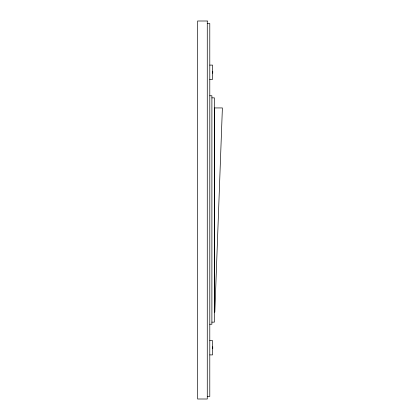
<?xml version="1.0" encoding="UTF-8"?>
<svg xmlns="http://www.w3.org/2000/svg" width="420" height="420" viewBox="0 0 420 420"><rect width="100%" height="100%" fill="white"/><g stroke="black" fill="none" stroke-linecap="round" stroke-linejoin="round"><path stroke-width="0.63" d="M214.83 312.06L222.39 107.94L214.494 107.94L214.494 312.06M207.27 23.52L209.79 23.52L209.79 396.48L207.27 396.48M209.79 65.1L212.562 65.1L212.562 79.38L209.79 79.38M209.79 95.76L211.89 95.76L211.89 324.24L209.79 324.24M211.89 97.86L214.41 97.86L214.41 322.14L211.89 322.14M209.79 340.62L212.562 340.62L212.562 354.9L209.79 354.9M212.73 71.232L212.73 73.248M212.73 346.752L212.73 348.768M207.27 21L197.61 21L197.61 399L207.27 399L207.27 21"/></g></svg>
